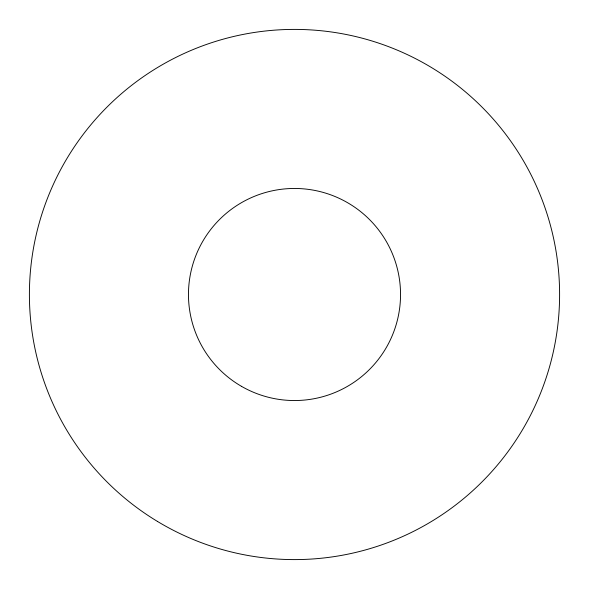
<?xml version="1.0" encoding="UTF-8"?>
<svg xmlns="http://www.w3.org/2000/svg" width="589" height="589" viewBox="0 0 589 589"><rect width="100%" height="100%" fill="white"/><g stroke="black" fill="none" stroke-linecap="round" stroke-linejoin="round"><path stroke-width="0.88" d="M157.565 521.493A265.102 265.102 0 0 0 559.55 299.587A265.102 265.102 0 0 0 166.385 62.412A265.102 265.102 0 0 0 157.565 521.493M241.483 386.332A106.042 106.042 0 0 0 400.542 294.5A106.042 106.042 0 0 0 241.483 202.668A106.042 106.042 0 0 0 241.483 386.332"/></g></svg>
